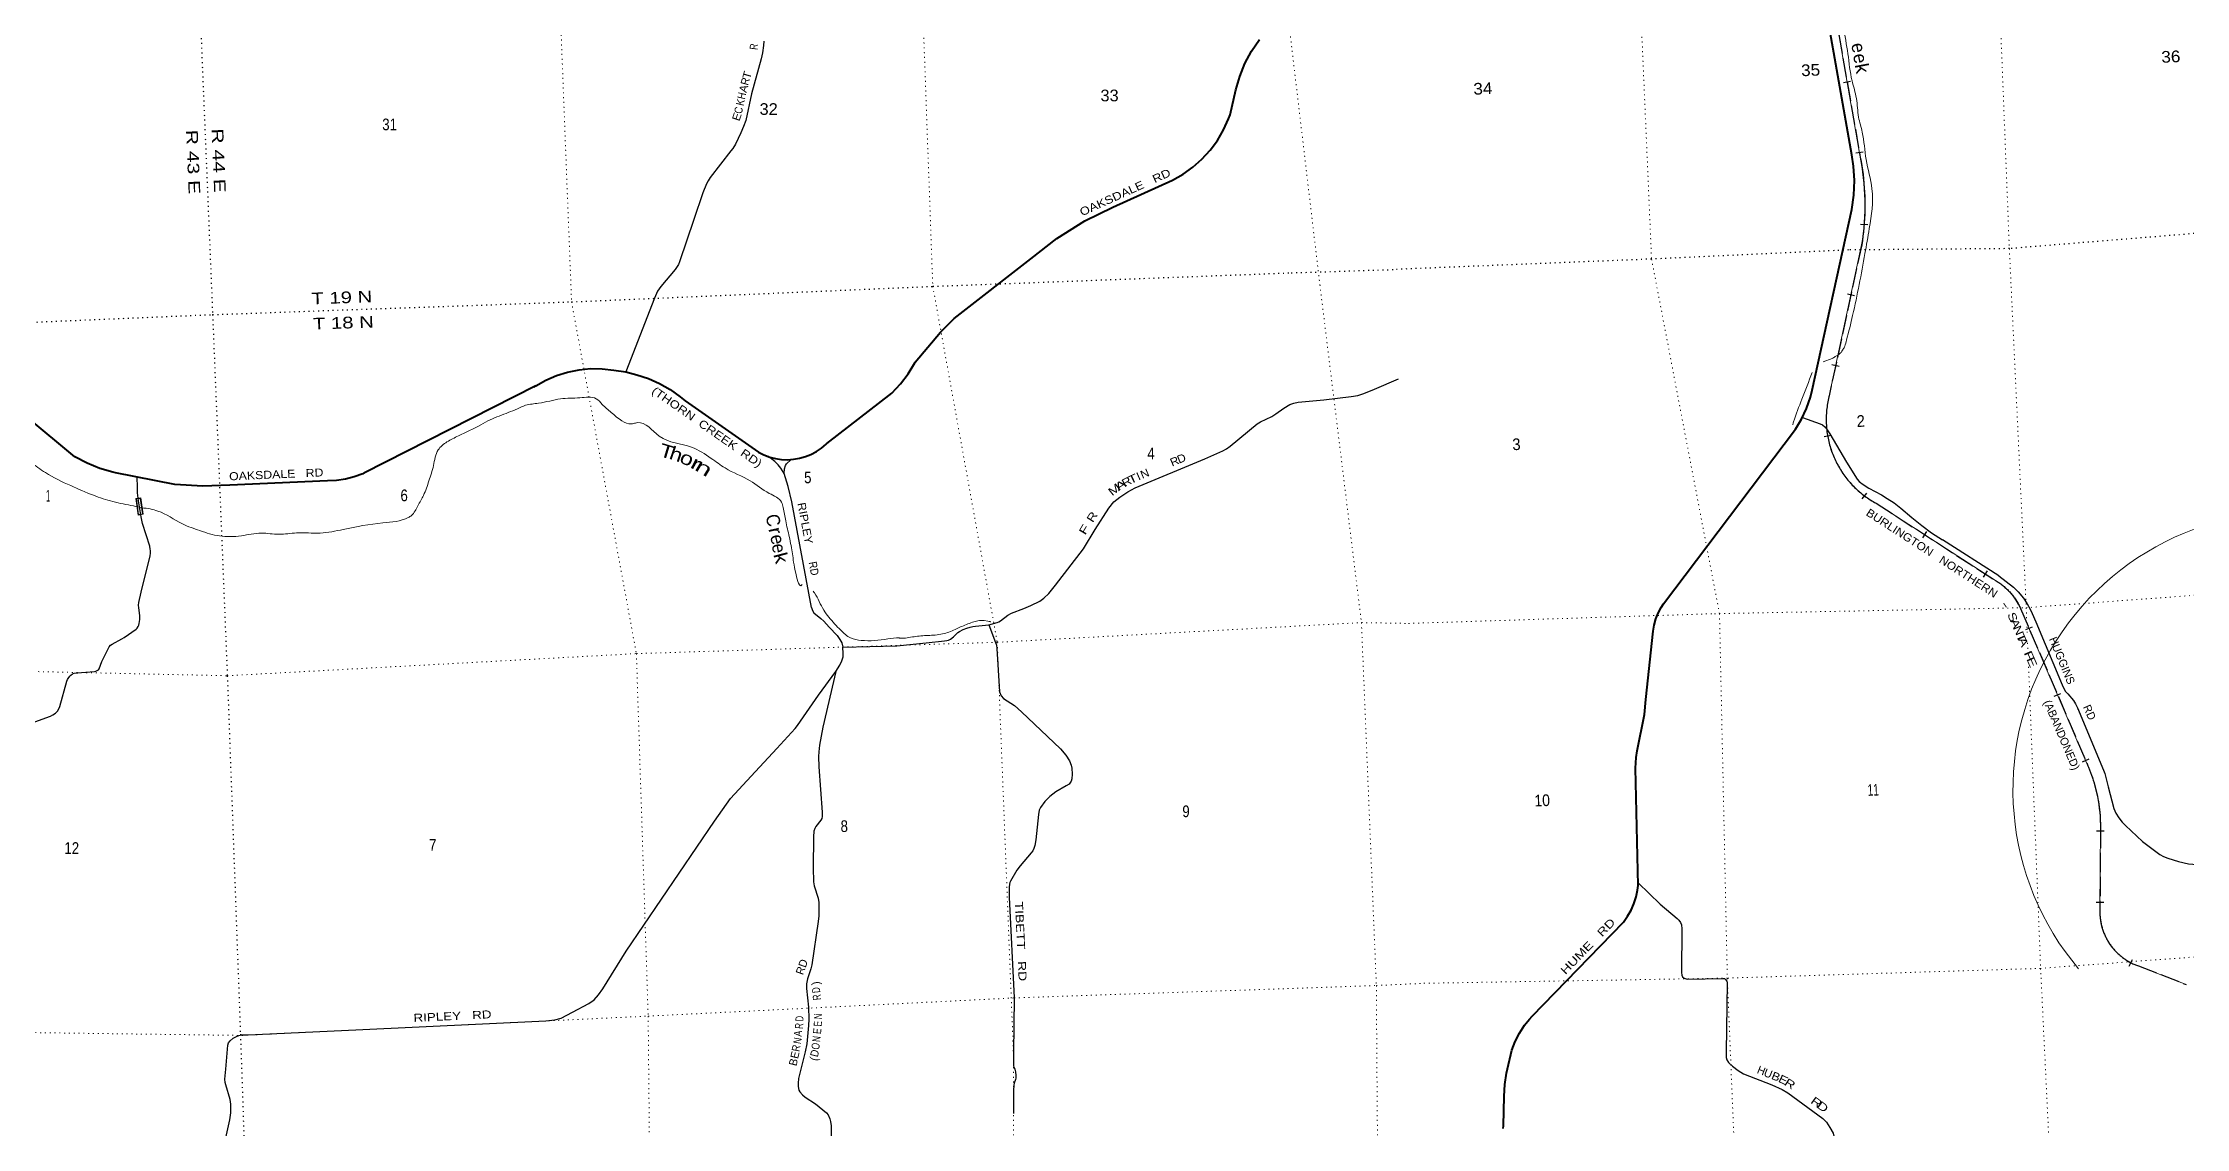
# Model space of a CAD drawing. Header units: feet. Extents: x 745759 to 1002271, y -170898 to 32007.
# Drawn here: x 917986 to 950127, y -142451 to -126176 of the extents above; entities that cross this region are included whole.
import ezdxf
from ezdxf.enums import TextEntityAlignment as Align

# ---------------------------------------------------------------- set-up
doc = ezdxf.new("R2010")
doc.units = ezdxf.units.FT
doc.header["$LTSCALE"] = 48
doc.linetypes.add('DOTTED', pattern=[1.5, 0.3, -1.2])
doc.linetypes.add('LONG_DASHED', pattern=[7.5, 6, -1.5])
for name, color, linetype, lineweight in [('26', 7, 'Continuous', 40), ('29', 7, 'Continuous', 25), ('31', 7, 'Continuous', 13), ('34', 7, 'Continuous', 13), ('39', 7, 'Continuous', 13), ('6', 7, 'DOTTED', 25), ('63', 7, 'Continuous', 25), ('7', 7, 'DOTTED', 13)]:
    doc.layers.add(name, color=color, linetype=linetype, lineweight=lineweight)
for name, color, linetype in [('27', 7, 'Continuous'), ('30', 7, 'Continuous'), ('41', 7, 'Continuous')]:
    doc.layers.add(name, color=color, linetype=linetype)

msp = doc.modelspace()

# ---------------------------------------------------------------- linework, layer by layer
at = {"layer": '26'}
msp.add_line((925351.84, -131341.81), (925377.14, -131320.58), dxfattribs=at)
for points in [[(939886.93, -142457.46), (939887.76, -142417.84), (939898.76, -141969.23), (939907.96, -141797.3), (939935.08, -141627.28), (939950.69, -141560.97), (940012.38, -141283.5), (940063.75, -141151.49), (940128.64, -141025.58), (940206.34, -140907.14), (940279.13, -140816.37), (940321.42, -140772.33), (941687.53, -139360.31), (941749.59, -139274.24), (941802.32, -139182.15), (941845.13, -139085.06), (941877.56, -138984.02), (941899.25, -138880.15), (941907.43, -138812.13), (941867.39, -137052.36), (941877.57, -136893.17), (941892.21, -136795.36), (942003.85, -136249.47), (942026.82, -136022.8), (942134.23, -135000.63), (942149.94, -134906.85), (942175.36, -134815.23), (942210.22, -134726.78), (942254.13, -134642.44), (942287.46, -134590.07), (944269.62, -131968.2), (944360.37, -131817.37), (944434.86, -131657.88), (944492.27, -131491.49), (944518.91, -131386.09), (945113.51, -128673.48), (945144.99, -128458.84), (945153.86, -128242.1), (945140.02, -128025.61), (945112.68, -127854.1), (943983.56, -121450.07)], [(925377.14, -131320.58), (925529.06, -131234.78), (925689.11, -131165.34), (925855.54, -131113), (926026.53, -131078.35), (926200.21, -131061.76), (926374.67, -131063.42), (926548, -131083.31), (926726.59, -131111.31), (926890.77, -131156.19), (927065.88, -131211.86), (927234.21, -131285.53), (927393.92, -131376.39), (927543.26, -131483.45), (927615.67, -131544.61), (928718.68, -132316.55), (928800.03, -132356.66), (928885.12, -132388.05), (928973.03, -132410.38), (929062.79, -132423.39), (929153.42, -132426.95), (929243.93, -132421.01), (929333.32, -132405.65), (929420.61, -132381.03), (929504.85, -132347.42), (929585.12, -132305.19), (929660.53, -132254.79), (929730.26, -132196.8), (929740.99, -132186.71), (930718.47, -131429.77), (930848.77, -131290.58), (930963.81, -131138.53), (931062.32, -130975.3), (931067.53, -130965.47), (931448.26, -130515.59), (931654.22, -130307.69), (932801.24, -129414.57), (933190.74, -129109.43), (933610.01, -128846.68), (934031.86, -128638.88), (934925.59, -128234.25), (935083.69, -128144.86), (935231.58, -128039.44), (935367.64, -127919.14), (935490.37, -127785.28), (935598.45, -127639.31), (935690.67, -127482.86), (935766.04, -127317.61), (935788.87, -127256.34), (935875.71, -126881.73), (935933.92, -126679.47), (936012.96, -126484.4), (936111.95, -126298.66), (936229.82, -126124.28)], [(925377.14, -131320.58), (922798.82, -132630.94), (922782.05, -132638.41), (922655.42, -132686.05), (922524.5, -132720.18), (922390.73, -132740.44), (922255.57, -132746.61), (920787.07, -132810.61), (920383.8, -132826.09), (919962.3, -132799.06), (919074.08, -132622.85), (919036.29, -132614.39), (918838.86, -132557.09), (918648.5, -132479.46), (918467.3, -132382.36), (917752.73, -131787.56)]]:
    msp.add_lwpolyline(points, dxfattribs=at)
at = {"layer": '29'}
for p, q in [((947316.67, -134167.73), (946472.85, -133626.93)), ((926735.41, -139794.91), (928055.55, -137846.23))]:
    msp.add_line(p, q, dxfattribs=at)
for points in [[(928797.39, -126152.92), (928791.31, -126214.93), (928776.73, -126324.36), (928759.71, -126414.32), (928613.88, -126939.58), (928526.38, -127338.39), (928494.77, -127430.82), (928453.46, -127528.09), (928373.25, -127693.45), (928331.93, -127761.54), (928302.78, -127795.56), (927991.68, -128194.37), (927961.28, -128245.46), (927936.98, -128289.23), (927884.73, -128427.82), (927748.63, -128826.62), (927534.74, -129458.88), (927516.53, -129501.47), (927499.52, -129528.21), (927466.69, -129575.6), (927252.81, -129828.51), (927205.42, -129900.28), (927155.59, -130003.59), (926726.59, -131111.31)], [(932172.08, -134901.59), (932299.2, -134868.33), (932319.26, -134860.4), (932346.05, -134844.58), (932454.76, -134758.89), (932511.33, -134727.85), (932696.06, -134659.76), (932799.92, -134615.41), (932936.03, -134549.75), (932998.02, -134504.76), (933070.94, -134431.81), (933172.47, -134309.57), (933590.54, -133764.84), (933765.55, -133473.02), (933969.72, -133152.02), (934045.65, -133057.8), (934135.01, -132986.65), (934254.68, -132907.03), (934368.35, -132850.47), (935408.67, -132412.74), (935680.9, -132296.01), (935733.74, -132266.24), (935792.07, -132222.47), (936196.2, -131887.46), (936244.18, -131857.69), (936416.75, -131779.87), (936478.16, -131741.55), (936594.83, -131654.01), (936687.78, -131601.13), (936743.68, -131581.67), (936808.73, -131566.46), (937197.63, -131527.55), (937605.98, -131478.92), (937703.8, -131462.51), (937793.73, -131435.76), (937955.99, -131371.91), (938315.79, -131216.55)], [(944373.78, -131793.93), (944636.41, -131887.35), (944671.56, -131903.41), (944709.75, -131936.27), (944735.72, -131963.02), (944783.09, -132040.21), (945033.65, -132462.12), (945192.54, -132718.93), (945224.62, -132755.61), (945241.43, -132769.37), (945268.93, -132789.24), (945369.77, -132853.44), (945556.16, -132954.33), (945644.77, -133007.84), (945748.67, -133075.09), (945849.51, -133153.06), (946014.51, -133293.69), (946161.18, -133412.92), (946307.85, -133522.98), (946472.85, -133626.93)], [(929102.64, -132635.24), (929053.02, -132551.95), (929014.13, -132505.75), (928960.66, -132454.68), (928866.94, -132381.35)], [(916787.47, -136748.7), (918100.01, -136272.07), (918136.46, -136255.07), (918174.74, -136228.93), (918205.73, -136199.14), (918226.41, -136165.07), (918242.19, -136128.62), (918343.08, -135746.8), (918353.39, -135724.33), (918364.33, -135706.09), (918388.64, -135673.26), (918405.65, -135657.45), (918430.58, -135639.8), (918457.3, -135630.09), (918566.69, -135620.34), (918761.14, -135600.89), (918781.79, -135597.26), (918802.45, -135589.97), (918819.46, -135579.02), (918829.2, -135561.98), (918868.09, -135454.98), (918981.72, -135235.53), (918999.95, -135208.78), (919023.65, -135192.34), (919169.49, -135114.52), (919202.91, -135093.26), (919383.39, -134968.61), (919399.18, -134954.05), (919413.77, -134930.94), (919423.49, -134910.27), (919432, -134881.07), (919441.12, -134822.12), (919441.72, -134764.34), (919425.32, -134648.25), (919422.28, -134608.71), (919426.53, -134568), (919461.17, -134414.16), (919597.28, -133869.43), (919600.94, -133830.54), (919598.51, -133790.41), (919594.86, -133767.31), (919587.56, -133723.53), (919480.61, -133383.07), (919459.36, -133281.56), (919422.28, -133042.62), (919407.1, -132924.08), (919402.83, -132838.34), (919399.72, -132687.45)], [(929102.64, -132635.24), (929106.5, -132564.11), (929121.08, -132513.04), (929138.1, -132491.16), (929201.01, -132428.39)], [(929513.03, -134643.74), (929215.88, -133060.21), (929164.83, -132831.62), (929102.64, -132635.24)], [(947316.67, -134167.73), (947536.22, -134337.75), (947608.04, -134407.31), (947685.95, -134502.84), (947742.48, -134587.69), (947789.84, -134670.99), (947820.4, -134732.91), (947875.4, -134860.54), (948266.52, -135805.23), (948298.61, -135867.15), (948320, -135900.78), (948352.08, -135939.75), (948437.64, -136040.64), (948468.2, -136085.75), (948498.75, -136150.7)], [(929513.03, -134643.74), (929528.22, -134690.79), (929547.66, -134724.84), (929654.61, -134807.52), (929698.36, -134846.43), (929778.58, -134936.41), (929897.68, -135065.3), (929939, -135121.23), (929965.74, -135172.3), (929982.72, -135237.53)], [(931505.12, -135143.87), (931542.65, -135137.64), (931569.39, -135131.56), (931598.56, -135119.4), (931642.31, -135081.7), (931690.93, -135034.28), (931709.16, -135018.47), (931733.46, -135002.67), (931786.94, -134975.92), (931842.85, -134954.03), (931890.24, -134938.22), (931931.57, -134929.71), (931972.89, -134923.63), (932172.08, -134901.59)], [(932172.08, -134901.59), (932273.08, -135169.25), (932287.06, -135207.54), (932293.14, -135259.82), (932331.42, -135908.54), (932356.34, -135969.94), (932389.76, -136005.82), (932555.04, -136112.82), (932661.99, -136210.09), (933245.36, -136764.56), (933328.62, -136857.59), (933383.32, -136941.49), (933406.41, -137005.93), (933418.56, -137054.57), (933420.37, -137143.94), (933418.56, -137215.08), (933406.41, -137246.69), (933374.81, -137290.46), (933332.87, -137319.03), (933177.3, -137406.58), (933085.55, -137480.15), (933012.02, -137552.5), (932947, -137640.66), (932927.56, -137684.43), (932914.79, -137747.05), (932875.9, -138126.42), (932863.15, -138210.93), (932848.56, -138257.13), (932829.12, -138291.18), (932807.84, -138320.97), (932639.52, -138517.35), (932593.94, -138583.62), (932496.71, -138748.98), (932488.82, -138766.62), (932480.31, -138793.37), (932476.67, -138835.93), (932478.2, -138985.83)], [(929879.05, -135602.18), (929937.79, -135506.68), (929969.39, -135445.88), (929986.4, -135382.66), (929988.83, -135334.02), (929982.72, -135237.53)], [(929982.72, -135237.53), (930791.06, -135218.78), (931232.45, -135171.93), (931505.12, -135143.87)], [(928055.55, -137846.23), (928297.63, -137506.26), (928608.77, -137170.66), (928992.82, -136757.23), (929265.06, -136455.67), (929303.96, -136411.9), (929615.09, -135959.56), (929879.05, -135602.18)], [(929879.05, -135602.18), (929683.15, -136436.22), (929634.53, -136708.59), (929621.17, -136809.52), (929618.74, -136877.61), (929624.81, -137034.47), (929673.43, -137710.54), (929673.43, -137778.64), (929668.57, -137807.82), (929653.98, -137832.14), (929576.2, -137929.42), (929561.61, -137958.6), (929549.46, -137997.51), (929542.17, -138085.06), (929537.37, -138545.9)], [(948498.75, -136150.7), (948889.89, -137082.4), (948906.69, -137130.55), (948923.5, -137194.75), (948957.11, -137333.1), (949042.67, -137657.17), (949071.7, -137727.48), (949116.01, -137797.8), (949166.43, -137862.01), (949219.9, -137913.98), (949470.47, -138152.45), (949733.25, -138348.11), (949786.71, -138377.16), (949853.94, -138404.68), (950014.37, -138452.06), (950162.56, -138485.7), (950225.2, -138494.87), (950295.49, -138500.97), (950471.19, -138503.28), (950601.06, -138500.97), (950997.02, -138475.58)], [(929537.37, -138545.9), (929543.39, -138759.88), (929554.34, -138819.46), (929611.45, -139003.07), (929619.97, -139065.08), (929622.4, -139121.02), (929621.17, -139265.72), (929612.67, -139352.05), (929519.09, -140002.59), (929504.49, -140063.39), (929451.03, -140214.16), (929436.43, -140287.13), (929438.88, -140357.65), (929465.6, -140637.33), (929470.48, -140814.85), (929465.6, -140909.7), (929440.1, -141188.14), (929416.99, -141308.54), (929319.78, -141704.94), (929310.03, -141775.47), (929310.06, -141826.53), (929324.64, -141880.03), (929339.23, -141906.79), (929378.1, -141950.56), (929419.44, -141984.61), (929572.55, -142086.75), (929737.84, -142222.94), (929763.4, -142253.34), (929787.71, -142309.27), (929797.43, -142350.62), (929805.91, -142417.49), (929815.63, -144187.93)], [(941909.43, -138774.59), (942237.19, -139090.66), (942495.08, -139308.65), (942517.31, -139332.01), (942543.99, -139366.48), (942557.33, -139400.96), (942566.22, -139459.9), (942557.33, -140118.31), (942561.78, -140156.12), (942575.11, -140180.59), (942599.58, -140202.83), (942641.81, -140216.18), (943184.26, -140207.28), (943204.28, -140209.51), (943219.83, -140220.63), (943239.85, -140245.1), (943246.51, -140274.01), (943228.73, -141306.1), (943228.73, -141391.74), (943237.62, -141426.22), (943266.53, -141467.36), (943322.1, -141519.64), (943408.81, -141587.48), (943491.06, -141635.3), (943913.46, -141799.91)], [(932478.2, -138985.83), (932551.49, -140498.94), (932540.08, -141319.93)], [(925528.42, -140841.76), (925663.93, -140827.02), (925756.3, -140802.7), (925926.45, -140710.29), (926174.39, -140583.83), (926252.17, -140525.46), (926320.23, -140452.5), (926383.43, -140360.09), (926735.41, -139794.91)], [(920602.54, -143163.46), (920787.28, -142326.87), (920803.68, -142221.67), (920806.11, -142141.41), (920806.72, -142093.4), (920793.96, -142022.25), (920728.94, -141801.57), (920718.6, -141766.89), (920716.17, -141718.25), (920728.94, -141568.1), (920758.11, -141208.18), (920771.47, -141170.45), (920792.74, -141140.66), (920838.92, -141104.18), (920890.57, -141074.39), (920925.82, -141061.01), (920962.29, -141052.53), (921063.19, -141050.4)], [(921063.19, -141050.4), (922678.37, -140976.17), (925528.42, -140841.76)], [(932540.08, -141319.93), (932541.07, -141512.24), (932547.75, -141542.03), (932560.51, -141568.18), (932572.05, -141607.69), (932575.1, -141660.59), (932574.48, -141703.75), (932570.24, -141723.82), (932551.39, -141776.71), (932545.93, -141806.5), (932543.5, -141884.32), (932543.5, -142229.65)], [(943913.46, -141799.91), (944069.09, -141869.97), (944153.57, -141923.35), (944678.24, -142305.94), (944731.6, -142359.32), (944784.95, -142439.4), (944833.86, -142528.37), (944851.65, -142612.9), (944869.43, -142830.88), (944891.66, -142968.79), (944936.13, -143111.15), (945056.18, -143560.46), (945065.07, -143617.19), (945067.3, -143657.23), (945060.63, -143751.76), (944986.35, -144401.06)]]:
    msp.add_lwpolyline(points, dxfattribs=at)
msp.add_arc((947884.03, -136439.42), 677.27, 23.31525, 23.76941, dxfattribs=at)
at = {"layer": '31'}
for p, q in [((919378.39, -133009.75), (919452.59, -132998.79)), ((919414.91, -133257.07), (919378.39, -133009.75))]:
    msp.add_line(p, q, dxfattribs=at)
msp.add_lwpolyline([(919421.65, -133247.98), (919387.47, -133016.49), (919445.84, -133007.87), (919480.02, -133239.36)], close=True, dxfattribs=at)
msp.add_lwpolyline([(919452.59, -132998.79), (919489.11, -133246.11), (919414.91, -133257.07)], dxfattribs=at)
at = {"layer": '34'}
for p, q in [((944048.34, -121086.52), (945233.88, -127861.64)), ((945260.75, -129206.96), (944772.05, -131468.61)), ((945475.63, -133080.76), (947267.22, -134238.74)), ((947642.67, -134657.42), (948653.38, -137016.93)), ((948841.07, -137962.39), (948832.78, -139162.24)), ((949411.19, -140020.08), (950126.87, -140297.84))]:
    msp.add_line(p, q, dxfattribs=at)
for centre, radius, start, end in [((941513.58, -128608.87), 3794.61, 350.93152, 11.35691), ((946160.45, -131822.28), 1432.74, 165.70879, 241.44637), ((951692.65, -137372.96), 4163.18, 9.13406, 220.23413), ((946785.4, -135048.49), 942.25, 24.52164, 59.24648), ((946486.94, -137938.36), 2354.25, 359.41529, 23.04114), ((949694.04, -139205.44), 862.35, 177.12836, 250.85233)]:
    msp.add_arc(centre, radius, start, end, dxfattribs=at)
at = {"layer": '39'}
msp.add_line((944819.6, -130910.84), (944684.99, -130961.64), dxfattribs=at)
for points in [[(944812.27, -125041.64), (944899.66, -125526.94), (945054.78, -126342.38), (945116.43, -126744.13), (945182.07, -127008.65), (945214.88, -127292.07), (945270.57, -127514.82), (945327.25, -127927.52), (945416, -128366.71), (945375.97, -128960.74), (945310.63, -129336.4), (945125.38, -130263.46), (945033.89, -130633.39), (945009.02, -130725.87)], [(914664.83, -129221.41), (914702.17, -129247.16), (914929.33, -129423.04), (915148.28, -129595.24), (915469.9, -129859.87), (915782.89, -130110.75), (916006.2, -130290.83), (916244.96, -130502.51), (916403.03, -130665.18), (916551.86, -130894.77), (916704.33, -131162.51), (916809.55, -131361.68), (916960.56, -131689.96), (917112.65, -131901.27), (917319.39, -132118.33), (917554.56, -132340.25), (917795.84, -132469.16), (918023.99, -132620.81), (918403.14, -132816.49), (918743.86, -132961.37), (919036.08, -133055.88), (919345.21, -133121.46), (919471.24, -133147.19)], [(944819.6, -130910.84), (944865.51, -130881.57), (944939.58, -130831.14), (944983.71, -130769.68), (945009.02, -130725.87)], [(944517.32, -131121.31), (944365.59, -131517.43), (944238.79, -131861.2), (944226.53, -131906.04)], [(919471.24, -133147.19), (919711.18, -133196.73), (920078.09, -133388.89), (920340.39, -133490.71), (920636.03, -133570.97), (920962.37, -133567.27), (921261, -133528.46), (921525.74, -133545.51), (921790.87, -133524.24), (922143.69, -133527.49), (922490.01, -133472.55), (923086.43, -133374.8), (923465.92, -133294.27), (923513.01, -133264.06), (923609.53, -133116.85), (923693.63, -132962.1), (923775.08, -132744.96), (923843.86, -132514.25), (923914.48, -132279.43), (924046.14, -132161.47), (924218.02, -132070.63), (924552.07, -131905.17), (924694.77, -131827.31), (924827.74, -131772.16), (925101.49, -131662.84), (925224.25, -131611.29), (925420.46, -131580.83), (925750.17, -131514.5), (926039.69, -131498.24), (926284.23, -131514.13), (926374.42, -131597.01), (926508.56, -131718.35), (926669.12, -131844.63), (926812.17, -131891.01), (926840.16, -131885.8), (926904.03, -131871), (927229.04, -132073), (927713.79, -132240.02), (928009.09, -132406.98), (928216.77, -132551.43), (928591.73, -132743.25), (928879.93, -132932.68), (929062.88, -133064.06), (929086.42, -133143.71), (929125.16, -133343.67), (929179.61, -133581.28)], [(929179.61, -133581.28), (929226.79, -133837.33), (929280.3, -134147.55), (929365.52, -134303.22), (929369.37, -134299.02), (929370.36, -134298.93)], [(929538.51, -134398.4), (929558.18, -134426.12), (929696.05, -134682.38), (929773.1, -134787.99), (929950.74, -134984.11), (930098.71, -135098.82), (930257.51, -135136.47), (930655.67, -135115.63), (930828.34, -135100.28), (930840.49, -135101.78), (931051.7, -135081.01), (931256.93, -135063.16), (931479.01, -135040.35), (931664.41, -134973.9), (931835.5, -134898.5), (932004.44, -134842.99), (932155.83, -134848.69), (932200.61, -134858.9), (932198.59, -134858.99)]]:
    msp.add_spline(points, degree=3, dxfattribs=at)
at = {"layer": '6'}
for points in [[(920017.09, -118882.19), (920067.88, -119511.25), (920308.54, -124881.77), (920531.01, -130251.03), (920751.43, -135666.75), (920948.01, -141043.16), (921130.93, -146430.23), (921325.53, -151855.1), (921519.02, -156969.56), (922389.49, -162553.39), (922516.26, -164619.38)], [(969492.22, -128071.46), (968951.71, -128105.11), (963563.2, -128335.66), (958150.6, -128567.19), (952899.77, -128820.32), (947475.6, -129261.93), (945063.06, -129282.03), (942110.25, -129418.97), (938249.03, -129574.9)], [(906987.21, -130806.6), (909916.32, -130682.96), (915232.06, -130474.71), (920531.01, -130251.03), (925913.99, -130060.1), (931331.47, -129827.39), (936707.9, -129624.64), (938247.63, -129574.95)]]:
    msp.add_lwpolyline(points, dxfattribs=at)
at = {"layer": '63'}
for p, q in [((944986.16, -126771.5), (945095.11, -126752.43)), ((945173.54, -127827.21), (945282.5, -127808.14)), ((945241.16, -128893.54), (945351.44, -128902.16)), ((945047.74, -129939.44), (945155.86, -129962.8)), ((944815.86, -131000.18), (944923.98, -131023.54)), ((944696.39, -132077.97), (944805.36, -132058.96)), ((945270.87, -133016.18), (945337.67, -132928.02)), ((946176.58, -133597.52), (946236.62, -133504.62)), ((947087.06, -134189.1), (947147.1, -134096.21)), ((947720.63, -134975.3), (947822.31, -134931.74)), ((948145.76, -135974.4), (948247.44, -135930.85)), ((948570.35, -136958.97), (948672.02, -136915.41)), ((948784.76, -137991.04), (948895.37, -137991.81)), ((948779.96, -139063.24), (948890.57, -139064.01)), ((949272.63, -140021.53), (949324.12, -139923.63))]:
    msp.add_line(p, q, dxfattribs=at)
at = {"layer": '63', "linetype": 'LONG_DASHED'}
for points in [[(944049.43, -121086.34), (945234.96, -127861.44), (945240.42, -127889.15), (945252.35, -127954.09), (945263.41, -128019.67), (945272.97, -128085), (945281.66, -128150.96), (945288.85, -128216.69), (945295.24, -128282.66), (945300.49, -128348.45), (945304.5, -128414.83), (945307.02, -128480.95), (945308.78, -128546.96)], [(945308.78, -128546.96), (945309.3, -128613.55), (945308.76, -128679.57), (945307.03, -128745.79), (945303.74, -128812.15), (945299.76, -128878.01), (945294.6, -128944.07), (945287.87, -129010.27), (945280.46, -129075.95), (945271.93, -129141.47), (945261.83, -129207.16), (944773.12, -131468.86), (944768.73, -131486.77), (944763.01, -131511.04), (944757.81, -131535.58), (944752.99, -131560.02), (944748.66, -131584.72), (944744.74, -131609.31), (944741.19, -131634.11), (944738.15, -131658.86), (944735.55, -131683.7), (944733.29, -131708.54), (944731.59, -131733.53), (944730.21, -131758.53), (944729.34, -131783.48), (944728.79, -131808.45), (944728.89, -131833.44), (944729.3, -131858.43), (944730.1, -131883.32), (944731.35, -131908.28), (944733.11, -131933.2), (944735.32, -131958.2), (944737.78, -131983.02), (944740.9, -132007.84), (944744.4, -132032.57), (944748.22, -132057.31), (944752.49, -132081.8), (944757.34, -132106.44), (944762.44, -132130.89), (944768.13, -132155.18), (944774.02, -132179.41), (944780.54, -132203.66), (944787.4, -132227.6), (944794.65, -132251.43), (944802.33, -132275.33), (944810.55, -132298.87), (944818.96, -132322.36), (944827.95, -132345.67), (944837.27, -132368.99), (944846.98, -132391.88), (944857.2, -132414.72), (944867.69, -132437.38), (944878.56, -132459.92), (944889.97, -132482.1), (944901.7, -132504.29), (944913.75, -132526.17), (944926.26, -132547.81), (944939.1, -132569.14), (944952.33, -132590.35), (944965.82, -132611.38), (944979.84, -132632.06), (944994.12, -132652.54), (945008.86, -132672.78), (945023.85, -132692.84), (945039.25, -132712.47), (945054.91, -132731.91), (945070.9, -132751.05), (945087.35, -132769.93), (945104, -132788.45), (945121.05, -132806.85), (945138.37, -132824.75), (945156.07, -132842.54), (945174.05, -132859.81), (945192.29, -132876.91), (945210.73, -132893.64), (945229.63, -132910.11), (945248.81, -132926.09), (945268.13, -132941.82), (945287.9, -132957.3), (945307.75, -132972.35), (945327.93, -132987.07), (945348.51, -133001.36), (945369.1, -133015.34), (945390.02, -133029.01), (945411.34, -133042.24), (945432.68, -133055.15), (945454.22, -133067.69), (945476.19, -133079.82), (947267.8, -134237.81), (947277.97, -134243.97), (947292.01, -134252.7), (947305.83, -134261.64), (947319.47, -134270.86), (947332.9, -134280.29), (947346.23, -134289.97), (947359.43, -134299.82), (947372.37, -134309.99), (947385.17, -134320.32), (947397.79, -134330.94), (947410.28, -134341.74), (947422.47, -134352.77)], [(947422.47, -134352.77), (947434.53, -134363.96), (947446.36, -134375.36), (947458.02, -134387.05), (947469.42, -134398.85), (947480.72, -134410.91), (947491.68, -134423.11), (947502.55, -134435.58), (947513.08, -134448.19), (947523.47, -134460.97), (947533.6, -134473.88), (947543.57, -134487.07), (947553.18, -134500.41), (947562.62, -134513.84), (947571.88, -134527.54), (947580.85, -134541.29), (947589.59, -134555.24), (947598.04, -134569.43), (947606.27, -134583.61), (947614.29, -134598), (947622, -134612.62), (947629.49, -134627.25), (947636.73, -134641.99), (947643.67, -134656.97), (948654.39, -137016.5), (948664.32, -137040.3), (948679.71, -137078.38), (948694.4, -137116.69), (948708.37, -137155.47), (948721.63, -137194.23), (948734.43, -137233.46), (948746.28, -137272.68), (948757.65, -137312.37), (948768.08, -137352.05), (948778.03, -137391.95), (948787.28, -137431.86), (948795.82, -137472.22), (948803.42, -137512.58), (948810.55, -137552.93), (948816.96, -137593.75), (948822.67, -137634.32), (948827.67, -137675.12), (948831.73, -137716.15), (948835.32, -137756.93), (948838.2, -137797.95), (948840.13, -137839.19), (948841.6, -137880.19), (948842.36, -137921.18), (948842.17, -137962.4), (948833.88, -139162.27), (948833.4, -139173.19), (948832.94, -139188.16), (948832.81, -139203.25), (948832.89, -139218.24), (948833.22, -139233.3), (948833.85, -139248.28), (948834.76, -139263.29), (948835.85, -139278.25), (948837.29, -139293.25), (948838.93, -139308.22), (948840.88, -139323.12), (948843.01, -139337.99), (948845.51, -139352.81), (948848.22, -139367.6), (948851.15, -139382.3), (948854.33, -139396.99), (948857.83, -139411.6), (948861.6, -139426.22), (948865.51, -139440.71), (948869.79, -139455.14), (948874.3, -139469.46), (948879, -139483.78), (948883.94, -139497.89), (948889.24, -139512.04), (948894.68, -139526.05), (948900.44, -139539.9), (948906.32, -139553.71), (948912.58, -139567.46), (948919, -139580.99), (948925.64, -139594.41), (948932.55, -139607.84), (948939.74, -139621.01), (948947.04, -139634.12), (948954.67, -139647.08), (948962.5, -139660), (948970.5, -139672.62), (948978.82, -139685.18), (948987.27, -139697.59), (948995.94, -139709.91), (949004.89, -139721.95), (949014.03, -139733.97), (949023.34, -139745.76), (949032.88, -139757.37), (949042.6, -139768.77), (949052.54, -139780.07), (949062.62, -139791.22), (949072.97, -139802.11), (949083.46, -139812.86), (949094.2, -139823.42), (949105.07, -139833.86), (949116.14, -139843.99)], [(949116.14, -139843.99), (949127.34, -139853.99), (949138.72, -139863.77), (949150.33, -139873.37), (949162.04, -139882.73), (949173.96, -139891.96), (949186, -139900.88), (949198.25, -139909.7), (949210.63, -139918.19), (949223.13, -139926.54), (949235.73, -139934.65), (949248.56, -139942.58), (949261.51, -139950.17), (949274.53, -139957.61), (949287.78, -139964.85), (949301.04, -139971.82), (949314.46, -139978.58), (949328.09, -139985.04), (949341.68, -139991.32), (949355.44, -139997.37), (949369.39, -140003.13), (949383.33, -140008.69), (949397.34, -140014.02), (949411.57, -140019.05), (950127.25, -140296.81)]]:
    msp.add_lwpolyline(points, dxfattribs=at)
at = {"layer": '7'}
msp.add_line((947749.82, -135174.92), (947753.62, -135270.13), dxfattribs=at)
for points in [[(947016.69, -117773.25), (947037.85, -118396.7), (947261.77, -123804.92), (947475.6, -129261.93), (947728.74, -134646.78), (947745.35, -135062.86)], [(936198.64, -118218.95), (936483.12, -124295.79), (937136.54, -129806.26), (937759.47, -134870.21), (937983.01, -140312), (938022.2, -145826.09), (938244.8, -151056.25), (938374, -156459.7), (938675.61, -161936.5), (938638.92, -163960.14)], [(930894.82, -118433.09), (930913.67, -119063.52), (931136.65, -124444.86), (931331.47, -129827.39), (932298.29, -135165.24), (932540.08, -141319.93), (932549.63, -146042.98), (932773.59, -150434.67)], [(925445.78, -118658.62), (925482.54, -119306.89), (925705.52, -124688.23), (925913.99, -130060.1), (926886.2, -135335.22), (927063.13, -140770.93), (927117.82, -146270.25), (927371.92, -151672.45), (927549.02, -157017.43), (927775.47, -162338.14), (927785.26, -164405.19)], [(941651.92, -118642.49), (941652.08, -118645.28), (941878.75, -124071.52), (942110.25, -129418.97), (943128.89, -134736.23), (943246.52, -140201.2), (943468.51, -145611.51), (943680.36, -150871.09), (943712.13, -151776.98)], [(938464.81, -134882.4), (943054.54, -134736.48), (947728.74, -134646.78), (953098.41, -134249.73), (958373.7, -133955.29), (961058.61, -133857.53), (962218.68, -133870.49)], [(907193.89, -136136.22), (910476.46, -135794.04), (915900.41, -135562.14), (920751.43, -135666.75), (926886.2, -135335.22), (932298.29, -135165.24), (937759.47, -134870.21), (938461.83, -134882.12)], [(947764.2, -135535.15), (947944.63, -140055.33), (948202.81, -145415.79), (948423.33, -150789.89), (948656.92, -156139.27), (948882.61, -161541.37), (948971.68, -163531.62)], [(969960.9, -139098.07), (969764.79, -139100.08), (964275.07, -139314.62), (958583.7, -139317.73), (953338.31, -139655.28), (947944.63, -140055.33), (943246.52, -140201.2), (938688.94, -140279.32)], [(907422.19, -141695.87), (911007.14, -141190), (916145.39, -140995.9), (920968.3, -141060.59), (927063.13, -140770.93), (932551.49, -140498.94), (937983.01, -140312), (938689.94, -140279.46)]]:
    msp.add_lwpolyline(points, dxfattribs=at)

# ---------------------------------------------------------------- texts
at = {"layer": '27'}
for s, rotation, width, p in [('OAKSDALE   RD', 24.456, 1.2, (933568.1, -128777.83)), ('(THORN  CREEK  RD)', 325.014, 1.2, (927103.44, -131421.3)), ('OAKSDALE   RD', 2.456, 1.15, (920781.28, -132737.25)), ('HUME   RD', 45.947, 1.3, (940819.06, -140157.34))]:
    msp.add_text(s, height=120, rotation=rotation, dxfattribs=dict(at, width=width)).set_placement(p)
at = {"layer": '30'}
for s, rotation, width, p in [('R', 82.411, 0.8, (928707.07, -126241.36)), ('T', 74.484, 1.15, (928604.12, -126675.71)), ('H', 76.625, 0.85, (928524.8, -126983.71)), ('A', 74.484, 1.05, (928550.89, -126878.11)), ('R', 74.484, 0.95, (928576.09, -126769.87)), ('E', 71.12, 1.1, (928448.86, -127303.75)), ('C', 77.625, 0.85, (928477.09, -127200.07)), ('K', 76.125, 0.9, (928504.17, -127082.95)), ('R', 22.82, 1.1, (934979.05, -132506.72)), ('D', 22.82, 1.1, (935083.56, -132462.74)), ('R', 28.954, 1.2, (934267.09, -132810.91)), ('T', 25.82, 1.4, (934356.14, -132768.22)), ('I', 23.82, 1.1, (934439.7, -132730.17)), ('N', 22.82, 1.1, (934532.83, -132691.06)), ('M', 38.527, 1.35, (934090.9, -132920.86)), ('A', 34.137, 1.5, (934180, -132858.57)), ('R', 57.542, 1.3, (933770.34, -133316.42)), ('F', 59.048, 1.45, (933652.85, -133505.4)), ('D', 95.457, 0.75, (929640.82, -140376)), ('R', 95.457, 0.75, (929651.6, -140483.23)), ('D', 90.075, 0.65, (929391.11, -140808.71)), ('N', 88.575, 0.65, (929669.82, -140776.29)), ('N', 80.267, 0.8, (929361.65, -141149.59)), ('A', 84.767, 0.85, (929367.94, -141037.23)), ('R', 84.767, 0.75, (929385.52, -140923.84)), ('N', 84.767, 0.75, (929644.96, -141119.06)), ('E', 84.767, 0.8, (929658.08, -141000.98)), ('E', 87.055, 0.75, (929666.98, -140888.05)), ('R', 79.135, 0.85, (929339.82, -141262.99)), ('(', 76.221, 0.9, (929603.44, -141425.64)), ('D', 76.221, 0.9, (929618.4, -141341.68)), ('O', 79.135, 0.8, (929633.52, -141233.01)), ('U', 338.709, 1.05, (943837.69, -141686.69)), ('B', 337.709, 1.15, (943952.77, -141732.13)), ('E', 334.264, 1.25, (944060.35, -141779.61)), ('R', 327.713, 1.3, (944154.38, -141836.65)), ('R', 323.9, 1.4, (944549.55, -142113.08)), ('D', 323.9, 1.4, (944641.17, -142179.89))]:
    msp.add_text(s, height=120, rotation=rotation, dxfattribs=dict(at, width=width)).set_placement(p, align=Align.CENTER)
for s, rotation, width, p in [('RIPLEY', 280.628, 1.1, (929301.29, -133081.62)), ('RD', 280.628, 0.9, (929469.6, -133966.41)), ('TIBETT   RD', 272.773, 1.3, (932562.79, -139057.72)), ('RIPLEY   RD', 2.721, 1.25, (923546.85, -140857.95))]:
    msp.add_text(s, height=120, rotation=rotation, dxfattribs=dict(at, width=width)).set_placement(p)
for s, rotation, p in [('HUGGINS', 292.491, (948067.66, -135115.78)), ('RD', 293.769, (948577.06, -136134.2)), ('RD', 70.477, (929384.45, -140162.55))]:
    msp.add_text(s, height=120, rotation=rotation, dxfattribs=at).set_placement(p)
for s, rotation, p in [(')', 95.457, (929631.55, -140273.46)), ('B', 76.221, (929298.8, -141475.53)), ('E', 76.221, (929321.46, -141367.27)), ('H', 338.709, (943735.22, -141643.36))]:
    msp.add_text(s, height=120, rotation=rotation, dxfattribs=at).set_placement(p, align=Align.CENTER)
at = {"layer": '41'}
for rotation, p in [(280.846, (945102.92, -126195.07)), (280.943, (945129.68, -126354.92))]:
    msp.add_text('e', height=200, rotation=rotation, dxfattribs=at).set_placement(p)
at = {"layer": '41', "width": 1.1}
msp.add_text('k', height=200, rotation=280.727, dxfattribs=at).set_placement((945155.78, -126503.83))
at = {"layer": '41'}
for s, rotation, width, p in [('T', 343.316, 1.35, (927315.53, -132398.69)), ('h', 340.931, 1.25, (927452.51, -132439.74)), ('o', 336.503, 1.3, (927605.94, -132498.45)), ('r', 332.04, 1.6, (927740.76, -132569.32)), ('n', 328.994, 1.6, (927847.28, -132634.54)), ('C', 281.372, 0.95, (928841.84, -133355.07)), ('r', 282.907, 1.15, (928876.64, -133512.74)), ('e', 280.44, 0.95, (928927.29, -133772.62)), ('k', 284.44, 1.2, (928959.26, -133924.47))]:
    msp.add_text(s, height=200, rotation=rotation, dxfattribs=dict(at, width=width)).set_placement(p, align=Align.CENTER)
msp.add_text('e', height=200, rotation=282.907, dxfattribs=at).set_placement((928906.54, -133643.22), align=Align.CENTER)
at = {"layer": '6'}
for s, rotation, width, p in [('R 43 E', 272.373, 1.35, (920132.69, -127483.38)), ('R 44 E', 272.373, 1.35, (920515.6, -127463.65)), ('T 19 N', 2.031, 1.3, (922015.39, -130098.32)), ('T 18 N', 2.031, 1.3, (922038.69, -130476.71))]:
    msp.add_text(s, height=175, rotation=rotation, dxfattribs=dict(at, width=width)).set_placement(p)
at = {"layer": '63', "width": 1.1}
msp.add_text('BURLINGTON   NORTHERN', height=120, rotation=327.124, dxfattribs=at).set_placement((945315.13, -133252.94))
at = {"layer": '63'}
for s, rotation, width, p in [('-', 304.055, 2, (947372.24, -134635.22)), ('S', 293.188, 1.35, (947470.42, -134811.24)), ('A', 293.188, 1.3, (947511.9, -134908.1)), ('N', 293.188, 1.2, (947557.13, -135010.55)), ('T', 293.188, 1.5, (947598.73, -135119.11)), ('A', 293.188, 1.3, (947632.24, -135185.91)), ('F', 293.188, 1.6, (947719.51, -135392.75)), ('E', 293.188, 1.45, (947760.16, -135486.6))]:
    msp.add_text(s, height=120, rotation=rotation, dxfattribs=dict(at, width=width)).set_placement(p, align=Align.CENTER)
msp.add_text('(ABANDONED)', height=120, rotation=293.188, dxfattribs=at).set_placement((947984.96, -136062.4))
at = {"layer": '7'}
for s, width, p in [('36', 1.1, (949757.95, -126475.86)), ('35', 1.1, (944355.86, -126677.01)), ('34', 1.1, (939441.09, -126954.58)), ('2', 0.95, (945189.12, -131937.2)), ('3', 0.95, (940025.68, -132285.44)), ('10', 0.9, (940356.13, -137628.4)), ('11', 0.65, (945353.05, -137468.94))]:
    msp.add_text(s, height=175, rotation=2.343, dxfattribs=dict(at, width=width)).set_placement(p)
for s, width, p in [('33', 1.05, (933845.57, -127052.87)), ('32', 1.05, (928733.17, -127256.35)), ('31', 0.85, (923075.39, -127486.83)), ('4', 0.85, (934548.12, -132420.89)), ('5', 0.85, (929401.72, -132780.26)), ('1', 0.4, (918032.65, -133054.82)), ('6', 0.85, (923348.26, -133049.59)), ('8', 0.85, (929948.41, -138009.86)), ('9', 0.85, (935073.54, -137786.86)), ('12', 0.85, (918308.48, -138338.41)), ('7', 0.85, (923778.09, -138289.78))]:
    msp.add_text(s, height=175, dxfattribs=dict(at, width=width)).set_placement(p)

doc.saveas('drawing.dxf')
